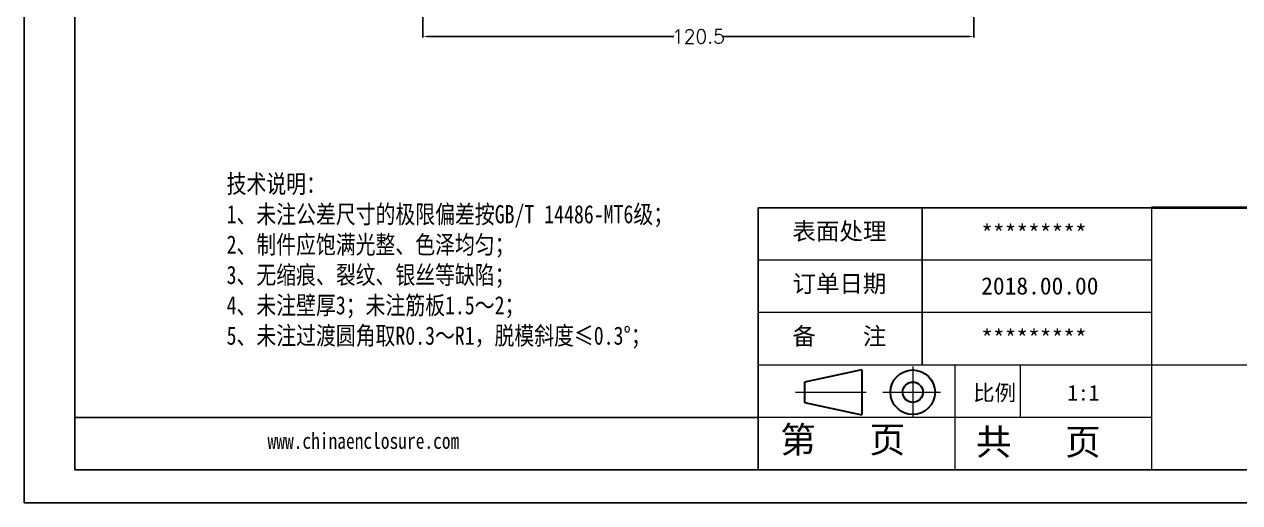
# Model space of a CAD drawing. Header units: inches. Extents: x 2543 to 3458, y 1126 to 1439.
# Drawn here: x 2543.4 to 2809.3, y 1125.7 to 1230.3 of the extents above; entities that cross this region are included whole.
import ezdxf

# ---------------------------------------------------------------- set-up
doc = ezdxf.new("R2010")
doc.units = ezdxf.units.IN
doc.header["$LTSCALE"] = 15
doc.linetypes.add('CENTER2', pattern=[28.575, 19.05, -3.175, 3.175, -3.175])
doc.layers.add('文字', color=81, linetype='Continuous')
for name, color, linetype, lineweight in [('粗实线', 7, 'Continuous', 30), ('细实线', 3, 'Continuous', 9), ('细点划线', 2, 'CENTER2', 9)]:
    doc.layers.add(name, color=color, linetype=linetype, lineweight=lineweight)
doc.styles.get("Standard").update_dxf_attribs({"font": 'txt', "bigfont": 'gbcbig.shx'})
doc.styles.add('宋体', font='', dxfattribs={"width": 0.8, "height": 3.5})
doc.styles.get('宋体').set_extended_font_data('SimSun')
doc.dimstyles.new('3', dxfattribs={"dimtxt": 3, "dimasz": 1, "dimexe": 0.18, "dimexo": 0.0625, "dimgap": 0.09, "dimtad": 0, "dimdsep": 46, "dimtxsty": 'Standard', "dimcen": 1, "dimclrd": 3, "dimclre": 3, "dimadec": 0, "dimazin": 2, "dimtfac": 1, "dimtofl": 0, "dimtmove": 0, "dimatfit": 3, "dimfxl": 1, "dimtolj": 1, "dimtzin": 0, "dimarcsym": 0})

# ---------------------------------------------------------------- blocks, each defined once
blk = doc.blocks.new('*D264')
at = {"color": 3, "lineweight": -2}
for p, q in [((2630.57, 1306.87), (2630.57, 1227.43)), ((2751.07, 1306.87), (2751.07, 1227.43)), ((2631.57, 1227.61), (2685.48, 1227.61)), ((2750.07, 1227.61), (2696.16, 1227.61))]:
    blk.add_line(p, q, dxfattribs=at)
at = {"color": 3}
for points in [[(2631.57, 1227.78), (2631.57, 1227.45), (2630.57, 1227.61)], [(2750.07, 1227.78), (2750.07, 1227.45), (2751.07, 1227.61)]]:
    blk.add_solid(points, dxfattribs=at)
at = {"layer": 'Defpoints', "color": 0}
for p in [(2630.57, 1306.93), (2751.07, 1306.93), (2630.57, 1227.61)]:
    blk.add_point(p, dxfattribs=at)
at = {"color": 0, "insert": (2690.82, 1227.61), "char_height": 3, "attachment_point": 5}
blk.add_mtext('\\A1;120.5', dxfattribs=at)

msp = doc.modelspace()

# ---------------------------------------------------------------- linework, layer by layer
for p, q in [((2543.358, 1426.7), (2543.358, 1125.657)), ((2554.375, 1419.533), (2554.375, 1132.824)), ((2543.358, 1265.029), (2543.358, 1125.657)), ((2789.927, 1190.166), (2703.914, 1190.166)), ((2703.914, 1132.824), (2703.914, 1190.166)), ((2739.753, 1155.761), (2739.753, 1190.166)), ((2703.914, 1144.293), (2554.375, 1144.293)), ((2554.375, 1132.824), (2961.952, 1132.824)), ((2543.358, 1125.657), (2969.119, 1125.657)), ((2543.358, 1125.657), (2740.47, 1125.657))]:
    msp.add_line(p, q)
at = {"layer": '粗实线', "color": 7, "lineweight": 40}
msp.add_line((2961.952, 1190.166), (2789.927, 1190.166), dxfattribs=at)
at = {"layer": '粗实线', "color": 7}
for p, q in [((2726.58, 1154.688), (2714.049, 1152.032)), ((2726.58, 1154.688), (2726.58, 1144.867)), ((2714.049, 1152.032), (2714.049, 1147.6)), ((2714.049, 1147.6), (2726.58, 1144.867))]:
    msp.add_line(p, q, dxfattribs=at)
for radius in [4.872, 2.216]:
    msp.add_circle((2737.732, 1149.816), radius, dxfattribs=at)
at = {"layer": '细实线', "color": 7}
for p, q in [((2789.927, 1190.166), (2789.927, 1132.824)), ((2789.927, 1178.698), (2703.914, 1178.698)), ((2789.927, 1167.229), (2703.914, 1167.229)), ((2961.952, 1155.761), (2703.914, 1155.761)), ((2746.92, 1155.761), (2746.92, 1132.824)), ((2761.256, 1155.761), (2761.256, 1144.293)), ((2789.927, 1144.293), (2703.914, 1144.293))]:
    msp.add_line(p, q, dxfattribs=at)
at = {"layer": '细点划线', "color": 7}
for p, q in [((2737.732, 1155.424), (2737.732, 1144.293)), ((2712.051, 1149.816), (2727.54, 1149.816)), ((2731.217, 1149.816), (2743.808, 1149.816))]:
    msp.add_line(p, q, dxfattribs=at)

# ---------------------------------------------------------------- texts
at = {"char_height": 3.77156, "width": 2143.56477, "attachment_point": 1}
for s, insert in [('{\\fSimHei|b0|i0|c134|p49;表面处理}', (2711.394, 1186.911)), ('{\\fSimHei|b0|i0|c134|p49;*********}', (2752.702, 1186.426)), ('{\\fSimHei|b0|i0|c134|p49;订单日期}', (2711.394, 1175.443)), ('{\\fSimHei|b0|i0|c134|p49;2018.00.00}', (2752.702, 1174.958)), ('{\\fSimHei|b0|i0|c134|p49;备    注}', (2711.394, 1163.975)), ('{\\fSimHei|b0|i0|c134|p49;*********}', (2752.702, 1163.49))]:
    msp.add_mtext(s, dxfattribs=dict(at, insert=insert))
at = {"layer": '文字', "color": 0, "attachment_point": 1, "style": '宋体'}
for s, insert, char_height, width in [('{\\H1.111x;技术说明：\\P1、未注公差尺寸的极限偏差按GB/T 14486-MT6级；\\P2、制件应饱满光整、色泽均匀；\\P3、无缩痕、裂纹、银丝等缺陷；\\P4、未注壁厚3；未注筋板1.5～2；\\P5、未注过渡圆角取R0.3～R1，脱模斜度≤0.3%%D；}', (2587.614, 1197.373), 3.58385, 111.70702), ('www.chinaenclosure.com', (2596.565, 1140.937), 3.50421, 61.56567)]:
    msp.add_mtext(s, dxfattribs=dict(at, insert=insert, char_height=char_height, width=width))
at = {"layer": '细实线', "color": 7, "attachment_point": 1}
for s, insert, char_height, width in [('{\\fSimSun|b0|i0|c134|p54;比例}', (2750.934, 1151.418), 3.4405, 15.10273), ('{\\fSimSun|b0|i0|c134|p54;1:1}', (2771.542, 1151.418), 3.4405, 15.10273), ('{\\fSimSun|b0|i0|c134|p54;第   页}', (2708.739, 1142.322), 5.73417, 43.00625), ('{\\fSimSun|b0|i0|c134|p54; 共   页}', (2747.622, 1141.834), 5.73417, 43.00625)]:
    msp.add_mtext(s, dxfattribs=dict(at, insert=insert, char_height=char_height, width=width))

# ---------------------------------------------------------------- dimensions: what is measured, and where the dimension line sits
dim = msp.add_linear_dim(base=(2630.571, 1227.614), p1=(2751.071, 1306.928), p2=(2630.571, 1306.928), dimstyle='3')
dim.commit()
dim.dimension.update_dxf_attribs({"geometry": '*D264', "text_midpoint": (2690.821, 1227.614)})

doc.saveas('drawing.dxf')
